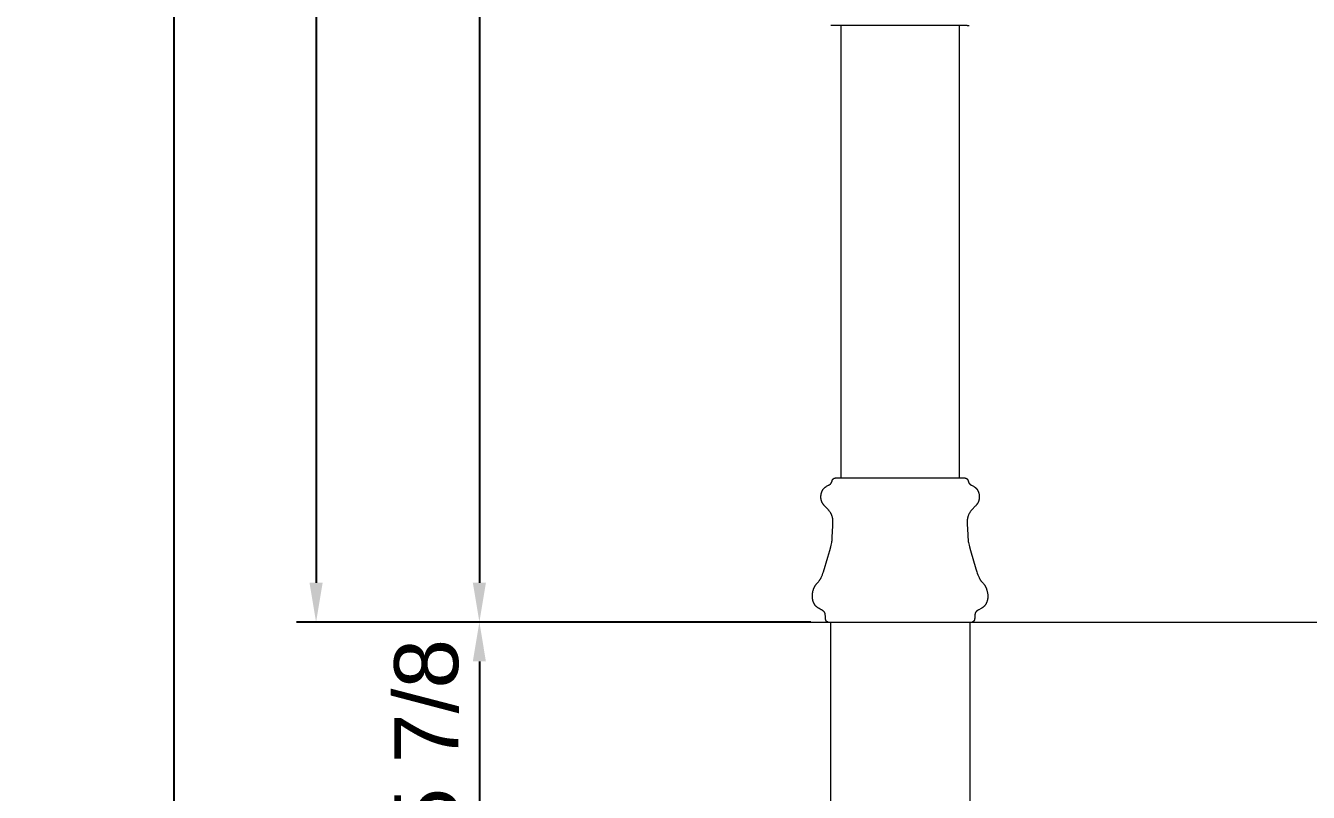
# Model space of a CAD drawing. Header units: inches. Extents: x -13 to 609, y -6 to 131.
# Drawn here: x -13.13 to 19.46, y 52.1 to 71.59 of the extents above; entities that cross this region are included whole.
import ezdxf

# ---------------------------------------------------------------- set-up
doc = ezdxf.new("R2010")
doc.units = ezdxf.units.IN
doc.header["$PDSIZE"] = -1
doc.layers.add('ZANO_O', color=10, linetype='Continuous', lineweight=0)
doc.layers.add('ZANO_R', color=7, linetype='Continuous', lineweight=0)
doc.styles.add('Arial', font='arial.ttf')
doc.styles.get("Standard").update_dxf_attribs({"font": 'ARIALUNI.TTF'})
doc.dimstyles.new('amerykanie', dxfattribs={"dimtxt": 50, "dimasz": 50, "dimexe": 0.5, "dimexo": 0.5, "dimgap": 1, "dimtad": 1, "dimdec": 0, "dimzin": 0, "dimlunit": 5, "dimtxsty": 'Standard', "dimcen": 0.09, "dimclrd": 1, "dimclre": 1, "dimclrt": 1, "dimazin": 0, "dimtfac": 1, "dimtdec": 0, "dimtmove": 0, "dimatfit": 3, "dimfxl": 1, "dimtzin": 0, "dimarcsym": 1})

# ---------------------------------------------------------------- blocks, each defined once
blk = doc.blocks.new('*D424')
at = {"layer": 'Defpoints', "color": 0}
for p in [(9.357, 130.6), (-9.363, 50.527), (4.164, 50.527)]:
    blk.add_point(p, dxfattribs=at)
at = {"layer": 'ZANO_R', "color": 1, "lineweight": -2}
for p, q in [((8.857, 130.6), (-9.863, 130.6)), ((-9.363, 129.6), (-9.363, 51.527)), ((3.664, 50.527), (-9.863, 50.527))]:
    blk.add_line(p, q, dxfattribs=at)
at = {"layer": 'ZANO_R', "color": 1}
for points in [[(-9.196, 129.6), (-9.53, 129.6), (-9.363, 130.6)], [(-9.53, 51.527), (-9.196, 51.527), (-9.363, 50.527)]]:
    blk.add_solid(points, dxfattribs=at)
at = {"layer": 'ZANO_R', "color": 1, "insert": (-10.703, 90.563), "char_height": 1.625, "attachment_point": 5, "rotation": 90, "style": 'Arial'}
blk.add_mtext('80 1/16', dxfattribs=at)
blk = doc.blocks.new('*D425')
at = {"layer": 'Defpoints', "color": 0}
for p in [(9.357, 130.6), (-5.749, 56.432), (7.314, 56.432)]:
    blk.add_point(p, dxfattribs=at)
at = {"layer": 'ZANO_R', "color": 1, "lineweight": -2}
for p, q in [((8.857, 130.6), (-6.249, 130.6)), ((-5.749, 129.6), (-5.749, 57.432)), ((6.814, 56.432), (-6.249, 56.432))]:
    blk.add_line(p, q, dxfattribs=at)
at = {"layer": 'ZANO_R', "color": 1}
for points in [[(-5.583, 129.6), (-5.916, 129.6), (-5.749, 130.6)], [(-5.916, 57.432), (-5.583, 57.432), (-5.749, 56.432)]]:
    blk.add_solid(points, dxfattribs=at)
at = {"layer": 'ZANO_R', "color": 1, "insert": (-7.09, 93.516), "char_height": 1.625, "attachment_point": 5, "rotation": 90, "style": 'Arial'}
blk.add_mtext('74 3/16', dxfattribs=at)
blk = doc.blocks.new('*D430')
at = {"layer": 'Defpoints', "color": 0}
for p in [(1.211, 103.795), (-1.601, 56.432), (7.257, 56.432)]:
    blk.add_point(p, dxfattribs=at)
at = {"layer": 'ZANO_R', "color": 1, "lineweight": -2}
for p, q in [((0.711, 103.795), (-2.101, 103.795)), ((-1.601, 102.795), (-1.601, 57.432)), ((6.757, 56.432), (-2.101, 56.432))]:
    blk.add_line(p, q, dxfattribs=at)
at = {"layer": 'ZANO_R', "color": 1}
for points in [[(-1.435, 102.795), (-1.768, 102.795), (-1.601, 103.795)], [(-1.768, 57.432), (-1.435, 57.432), (-1.601, 56.432)]]:
    blk.add_solid(points, dxfattribs=at)
at = {"layer": 'ZANO_R', "color": 1, "insert": (-2.942, 80.113), "char_height": 1.625, "attachment_point": 5, "rotation": 90, "style": 'Arial'}
blk.add_mtext('47 3/8', dxfattribs=at)
blk = doc.blocks.new('*D447')
at = {"layer": 'Defpoints', "color": 0}
for p in [(-1.601, 56.432), (-5.749, 50.527), (-1.601, 50.527)]:
    blk.add_point(p, dxfattribs=at)
at = {"layer": 'ZANO_O', "color": 1, "lineweight": -2}
for p, q in [((-2.101, 56.432), (-2.101, 56.432)), ((-1.601, 55.432), (-1.601, 51.527)), ((-5.249, 50.527), (-1.101, 50.527))]:
    blk.add_line(p, q, dxfattribs=at)
at = {"layer": 'ZANO_O', "color": 1}
for points in [[(-1.435, 55.432), (-1.768, 55.432), (-1.601, 56.432)], [(-1.768, 51.527), (-1.435, 51.527), (-1.601, 50.527)]]:
    blk.add_solid(points, dxfattribs=at)
at = {"layer": 'ZANO_O', "color": 1, "insert": (-2.941, 53.48), "char_height": 1.625, "attachment_point": 5, "rotation": 90, "style": 'Arial'}
blk.add_mtext('5 7/8', dxfattribs=at)

msp = doc.modelspace()

# ---------------------------------------------------------------- linework, layer by layer
at = {"layer": 'ZANO_R'}
for p, q in [((10.79183, 71.58978), (7.32696, 71.58978)), ((7.58736, 60.09371), (7.58736, 71.58978)), ((10.58342, 71.58978), (10.58342, 60.09371)), ((10.79183, 71.58978), (10.84383, 71.58978)), ((7.325, 59.95028), (7.32637, 59.95197)), ((7.32637, 59.95197), (7.32771, 59.95369)), ((7.32771, 59.95369), (7.32901, 59.95544)), ((7.32901, 59.95544), (7.33029, 59.95723)), ((7.33029, 59.95723), (7.33153, 59.95906)), ((7.33153, 59.95906), (7.33274, 59.96092)), ((7.33274, 59.96092), (7.33392, 59.96282)), ((7.33392, 59.96282), (7.33506, 59.96476)), ((7.33506, 59.96476), (7.33617, 59.96674)), ((7.33617, 59.96674), (7.33728, 59.96884)), ((7.33728, 59.96884), (7.33836, 59.97098)), ((7.33836, 59.97098), (7.3394, 59.97317)), ((7.3394, 59.97317), (7.34042, 59.97539)), ((7.34042, 59.97539), (7.34236, 59.97991)), ((7.34236, 59.97991), (7.34419, 59.98451)), ((7.34419, 59.98451), (7.34757, 59.99378)), ((7.34757, 59.99378), (7.35739, 60.02238)), ((7.35739, 60.02238), (7.35921, 60.02723)), ((7.35921, 60.02723), (7.36112, 60.03203)), ((7.36112, 60.03203), (7.36314, 60.03678)), ((7.36314, 60.03678), (7.36529, 60.04145)), ((7.36529, 60.04145), (7.36642, 60.04376)), ((7.36642, 60.04376), (7.36759, 60.04605)), ((7.36759, 60.04605), (7.3688, 60.04831)), ((7.3688, 60.04831), (7.37005, 60.05054)), ((7.37005, 60.05054), (7.37136, 60.05274)), ((7.37136, 60.05274), (7.3727, 60.05491)), ((7.3727, 60.05491), (7.3741, 60.05704)), ((7.3741, 60.05704), (7.37556, 60.05914)), ((7.37556, 60.05914), (7.37706, 60.06121)), ((7.37706, 60.06121), (7.37863, 60.06323)), ((7.37863, 60.06323), (7.38025, 60.06521)), ((7.38025, 60.06521), (7.38194, 60.06715)), ((7.38194, 60.06715), (7.38369, 60.06904)), ((7.38369, 60.06904), (7.38551, 60.07088)), ((7.38551, 60.07088), (7.38739, 60.07268)), ((7.38739, 60.07268), (7.38935, 60.07442)), ((7.38935, 60.07442), (7.39138, 60.07611)), ((7.39138, 60.07611), (7.39348, 60.07775)), ((7.39348, 60.07775), (7.39567, 60.07933)), ((7.39567, 60.07933), (7.39679, 60.08009)), ((7.39679, 60.08009), (7.39793, 60.08084)), ((7.39793, 60.08084), (7.39909, 60.08158)), ((7.39909, 60.08158), (7.40028, 60.0823)), ((7.40028, 60.0823), (7.40148, 60.083)), ((7.40148, 60.083), (7.40271, 60.08369)), ((7.40271, 60.08369), (7.40396, 60.08437)), ((7.40396, 60.08437), (7.40523, 60.08502)), ((7.40523, 60.08502), (7.40783, 60.08628)), ((7.40783, 60.08628), (7.41053, 60.08747)), ((7.41053, 60.08747), (7.41333, 60.08859)), ((7.41333, 60.08859), (7.41621, 60.08964)), ((7.41621, 60.08964), (7.4192, 60.09061)), ((7.4192, 60.09061), (7.42229, 60.09151)), ((7.42229, 60.09151), (7.42548, 60.09233)), ((7.42548, 60.09233), (7.42877, 60.09306)), ((7.42877, 60.09306), (7.43218, 60.09371)), ((7.4322, 60.09371), (7.43218, 60.09371)), ((7.43232, 60.09371), (7.4322, 60.09371)), ((7.43288, 60.09371), (7.43232, 60.09371)), ((7.43526, 60.09371), (7.43288, 60.09371)), ((7.44507, 60.09371), (7.43526, 60.09371)), ((7.48448, 60.09371), (7.44507, 60.09371)), ((7.63512, 60.09371), (7.48448, 60.09371)), ((8.12702, 60.09371), (7.63512, 60.09371)), ((9.15807, 60.09371), (8.12702, 60.09371)), ((10.73859, 60.09371), (9.15807, 60.09371)), ((10.7386, 60.09371), (10.742, 60.09306)), ((10.742, 60.09306), (10.7453, 60.09233)), ((10.7453, 60.09233), (10.74849, 60.09151)), ((10.74849, 60.09151), (10.75158, 60.09061)), ((10.75158, 60.09061), (10.75456, 60.08964)), ((10.75456, 60.08964), (10.75745, 60.08859)), ((10.75745, 60.08859), (10.76024, 60.08747)), ((10.76024, 60.08747), (10.76294, 60.08628)), ((10.76294, 60.08628), (10.76555, 60.08502)), ((10.76555, 60.08502), (10.76682, 60.08437)), ((10.76682, 60.08437), (10.76807, 60.08369)), ((10.76807, 60.08369), (10.76929, 60.083)), ((10.76929, 60.083), (10.7705, 60.0823)), ((10.7705, 60.0823), (10.77168, 60.08158)), ((10.77168, 60.08158), (10.77284, 60.08084)), ((10.77284, 60.08084), (10.77399, 60.08009)), ((10.77399, 60.08009), (10.77511, 60.07933)), ((10.77511, 60.07933), (10.77729, 60.07775)), ((10.77729, 60.07775), (10.7794, 60.07611)), ((10.7794, 60.07611), (10.78143, 60.07442)), ((10.78143, 60.07442), (10.78338, 60.07268)), ((10.78338, 60.07268), (10.78527, 60.07088)), ((10.78527, 60.07088), (10.78709, 60.06904)), ((10.78709, 60.06904), (10.78884, 60.06715)), ((10.78884, 60.06715), (10.79052, 60.06521)), ((10.79052, 60.06521), (10.79215, 60.06323)), ((10.79215, 60.06323), (10.79371, 60.06121)), ((10.79371, 60.06121), (10.79522, 60.05914)), ((10.79522, 60.05914), (10.79667, 60.05704)), ((10.79667, 60.05704), (10.79807, 60.05491)), ((10.79807, 60.05491), (10.79942, 60.05274)), ((10.79942, 60.05274), (10.80072, 60.05054)), ((10.80072, 60.05054), (10.80198, 60.04831)), ((10.80198, 60.04831), (10.80319, 60.04605)), ((10.80319, 60.04605), (10.80436, 60.04376)), ((10.80436, 60.04376), (10.80549, 60.04145)), ((10.80549, 60.04145), (10.80764, 60.03678)), ((10.80764, 60.03678), (10.80966, 60.03203)), ((10.80966, 60.03203), (10.81157, 60.02723)), ((10.81157, 60.02723), (10.81338, 60.02238)), ((10.81338, 60.02238), (10.8232, 59.99378)), ((10.8232, 59.99378), (10.82659, 59.98451)), ((10.82659, 59.98451), (10.82842, 59.97991)), ((10.82842, 59.97991), (10.83036, 59.97539)), ((10.83036, 59.97539), (10.83137, 59.97317)), ((10.83137, 59.97317), (10.83242, 59.97098)), ((10.83242, 59.97098), (10.83349, 59.96884)), ((10.83349, 59.96884), (10.83461, 59.96674)), ((10.83461, 59.96674), (10.83571, 59.96476)), ((10.83571, 59.96476), (10.83686, 59.96282)), ((10.83686, 59.96282), (10.83803, 59.96092)), ((10.83803, 59.96092), (10.83924, 59.95906)), ((10.83924, 59.95906), (10.84049, 59.95723)), ((10.84049, 59.95723), (10.84176, 59.95544)), ((10.84176, 59.95544), (10.84307, 59.95369)), ((10.84307, 59.95369), (10.84441, 59.95197)), ((10.84441, 59.95197), (10.84578, 59.95028)), ((7.07423, 59.62451), (7.07477, 59.63671)), ((7.07477, 59.63671), (7.0757, 59.64892)), ((7.0757, 59.64892), (7.07703, 59.66113)), ((7.07703, 59.66113), (7.07876, 59.67329)), ((7.07876, 59.67329), (7.08089, 59.68539)), ((7.08089, 59.68539), (7.08342, 59.69741)), ((7.08342, 59.69741), (7.08635, 59.70932)), ((7.08635, 59.70932), (7.08797, 59.71523)), ((7.08797, 59.71523), (7.08969, 59.7211)), ((7.08969, 59.7211), (7.09152, 59.72693)), ((7.09152, 59.72693), (7.09344, 59.73272)), ((7.09344, 59.73272), (7.09547, 59.73847)), ((7.09547, 59.73847), (7.0976, 59.74416)), ((7.0976, 59.74416), (7.09983, 59.74981)), ((7.09983, 59.74981), (7.10217, 59.7554)), ((7.10217, 59.7554), (7.10461, 59.76093)), ((7.10461, 59.76093), (7.10715, 59.7664)), ((7.10715, 59.7664), (7.1098, 59.77181)), ((7.1098, 59.77181), (7.11255, 59.77716)), ((7.11255, 59.77716), (7.1154, 59.78243)), ((7.1154, 59.78243), (7.11836, 59.78763)), ((7.11836, 59.78763), (7.12142, 59.79276)), ((7.12142, 59.79276), (7.12459, 59.79781)), ((7.12459, 59.79781), (7.12786, 59.80277)), ((7.12786, 59.80277), (7.13124, 59.80765)), ((7.13124, 59.80765), (7.13472, 59.81245)), ((7.13472, 59.81245), (7.13831, 59.81715)), ((7.13831, 59.81715), (7.142, 59.82176)), ((7.142, 59.82176), (7.1458, 59.82628)), ((7.1458, 59.82628), (7.1497, 59.83069)), ((7.1497, 59.83069), (7.15372, 59.83501)), ((7.15372, 59.83501), (7.15783, 59.83921)), ((7.15783, 59.83921), (7.16206, 59.84331)), ((7.16206, 59.84331), (7.16639, 59.8473)), ((7.16639, 59.8473), (7.17083, 59.85117)), ((7.17083, 59.85117), (7.17657, 59.85589)), ((7.17657, 59.85589), (7.18246, 59.86042)), ((7.18246, 59.86042), (7.18849, 59.86478)), ((7.18849, 59.86478), (7.19464, 59.86897)), ((7.19464, 59.86897), (7.20088, 59.873)), ((7.20088, 59.873), (7.2072, 59.87689)), ((7.2072, 59.87689), (7.21358, 59.88062)), ((7.21358, 59.88062), (7.22001, 59.88422)), ((7.22001, 59.88422), (7.23569, 59.8924)), ((7.23569, 59.8924), (7.27089, 59.91022)), ((7.27089, 59.91022), (7.27904, 59.9146)), ((7.27904, 59.9146), (7.28644, 59.91883)), ((7.28644, 59.91883), (7.29024, 59.92114)), ((7.29024, 59.92114), (7.29396, 59.92351)), ((7.29396, 59.92351), (7.29762, 59.92595)), ((7.29762, 59.92595), (7.30119, 59.92846)), ((7.30119, 59.92846), (7.30469, 59.93105)), ((7.30469, 59.93105), (7.30809, 59.93372)), ((7.30809, 59.93372), (7.3114, 59.93649)), ((7.3114, 59.93649), (7.31461, 59.93936)), ((7.31461, 59.93936), (7.31617, 59.94083)), ((7.31617, 59.94083), (7.31771, 59.94233)), ((7.31771, 59.94233), (7.31923, 59.94386)), ((7.31923, 59.94386), (7.32071, 59.94542)), ((7.32071, 59.94542), (7.32217, 59.94701)), ((7.32217, 59.94701), (7.3236, 59.94863)), ((7.3236, 59.94863), (7.325, 59.95028)), ((10.84578, 59.95028), (10.84718, 59.94863)), ((10.84718, 59.94863), (10.8486, 59.94701)), ((10.8486, 59.94701), (10.85006, 59.94542)), ((10.85006, 59.94542), (10.85155, 59.94386)), ((10.85155, 59.94386), (10.85306, 59.94233)), ((10.85306, 59.94233), (10.8546, 59.94083)), ((10.8546, 59.94083), (10.85617, 59.93936)), ((10.85617, 59.93936), (10.85938, 59.93649)), ((10.85938, 59.93649), (10.86269, 59.93372)), ((10.86269, 59.93372), (10.86609, 59.93105)), ((10.86609, 59.93105), (10.86958, 59.92846)), ((10.86958, 59.92846), (10.87316, 59.92595)), ((10.87316, 59.92595), (10.87681, 59.92351)), ((10.87681, 59.92351), (10.88054, 59.92114)), ((10.88054, 59.92114), (10.88434, 59.91883)), ((10.88434, 59.91883), (10.89173, 59.9146)), ((10.89173, 59.9146), (10.89989, 59.91022)), ((10.89989, 59.91022), (10.93509, 59.8924)), ((10.93509, 59.8924), (10.95077, 59.88422)), ((10.95077, 59.88422), (10.95719, 59.88062)), ((10.95719, 59.88062), (10.96358, 59.87689)), ((10.96358, 59.87689), (10.9699, 59.873)), ((10.9699, 59.873), (10.97614, 59.86897)), ((10.97614, 59.86897), (10.98228, 59.86478)), ((10.98228, 59.86478), (10.98831, 59.86042)), ((10.98831, 59.86042), (10.9942, 59.85589)), ((10.9942, 59.85589), (10.99994, 59.85117)), ((10.99994, 59.85117), (11.00438, 59.8473)), ((11.00438, 59.8473), (11.00872, 59.84331)), ((11.00872, 59.84331), (11.01294, 59.83921)), ((11.01294, 59.83921), (11.01706, 59.83501)), ((11.01706, 59.83501), (11.02107, 59.83069)), ((11.02107, 59.83069), (11.02498, 59.82628)), ((11.02498, 59.82628), (11.02878, 59.82176)), ((11.02878, 59.82176), (11.03247, 59.81715)), ((11.03247, 59.81715), (11.03606, 59.81245)), ((11.03606, 59.81245), (11.03954, 59.80765)), ((11.03954, 59.80765), (11.04292, 59.80277)), ((11.04292, 59.80277), (11.04619, 59.79781)), ((11.04619, 59.79781), (11.04936, 59.79276)), ((11.04936, 59.79276), (11.05242, 59.78763)), ((11.05242, 59.78763), (11.05538, 59.78243)), ((11.05538, 59.78243), (11.05823, 59.77716)), ((11.05823, 59.77716), (11.06098, 59.77181)), ((11.06098, 59.77181), (11.06363, 59.7664)), ((11.06363, 59.7664), (11.06617, 59.76093)), ((11.06617, 59.76093), (11.06861, 59.7554)), ((11.06861, 59.7554), (11.07094, 59.74981)), ((11.07094, 59.74981), (11.07318, 59.74416)), ((11.07318, 59.74416), (11.07531, 59.73847)), ((11.07531, 59.73847), (11.07733, 59.73272)), ((11.07733, 59.73272), (11.07926, 59.72693)), ((11.07926, 59.72693), (11.08108, 59.7211)), ((11.08108, 59.7211), (11.0828, 59.71523)), ((11.0828, 59.71523), (11.08442, 59.70932)), ((11.08442, 59.70932), (11.08736, 59.69741)), ((11.08736, 59.69741), (11.08989, 59.68539)), ((11.08989, 59.68539), (11.09202, 59.67329)), ((11.09202, 59.67329), (11.09375, 59.66113)), ((11.09375, 59.66113), (11.09508, 59.64892)), ((11.09508, 59.64892), (11.09601, 59.63671)), ((11.09601, 59.63671), (11.09654, 59.62451)), ((7.07409, 59.61234), (7.07423, 59.62451)), ((7.07434, 59.60023), (7.07409, 59.61234)), ((7.07498, 59.58821), (7.07434, 59.60023)), ((7.07601, 59.5763), (7.07498, 59.58821)), ((7.07742, 59.56451), (7.07601, 59.5763)), ((7.07923, 59.55289), (7.07742, 59.56451)), ((7.08027, 59.54714), (7.07923, 59.55289)), ((7.08141, 59.54144), (7.08027, 59.54714)), ((7.08265, 59.53579), (7.08141, 59.54144)), ((7.08398, 59.5302), (7.08265, 59.53579)), ((7.0854, 59.52466), (7.08398, 59.5302)), ((7.08692, 59.51918), (7.0854, 59.52466)), ((7.08854, 59.51377), (7.08692, 59.51918)), ((7.09025, 59.50842), (7.08854, 59.51377)), ((7.09205, 59.50314), (7.09025, 59.50842)), ((7.09395, 59.49793), (7.09205, 59.50314)), ((7.0957, 59.49341), (7.09395, 59.49793)), ((7.09752, 59.48894), (7.0957, 59.49341)), ((7.09941, 59.48453), (7.09752, 59.48894)), ((7.10137, 59.48017), (7.09941, 59.48453)), ((7.10548, 59.47161), (7.10137, 59.48017)), ((7.10984, 59.46325), (7.10548, 59.47161)), ((7.11444, 59.45508), (7.10984, 59.46325)), ((7.11927, 59.44709), (7.11444, 59.45508)), ((7.1243, 59.43926), (7.11927, 59.44709)), ((7.12954, 59.43159), (7.1243, 59.43926)), ((7.13496, 59.42406), (7.12954, 59.43159)), ((7.14055, 59.41667), (7.13496, 59.42406)), ((7.1463, 59.4094), (7.14055, 59.41667)), ((7.15219, 59.40224), (7.1463, 59.4094)), ((7.16436, 59.38821), (7.15219, 59.40224)), ((7.17695, 59.37449), (7.16436, 59.38821)), ((7.25536, 59.29376), (7.17695, 59.37449)), ((10.99383, 59.37449), (10.91542, 59.29376)), ((11.00642, 59.38821), (10.99383, 59.37449)), ((11.01859, 59.40224), (11.00642, 59.38821)), ((11.02448, 59.4094), (11.01859, 59.40224)), ((11.03023, 59.41667), (11.02448, 59.4094)), ((11.03582, 59.42406), (11.03023, 59.41667)), ((11.04124, 59.43159), (11.03582, 59.42406)), ((11.04647, 59.43926), (11.04124, 59.43159)), ((11.05151, 59.44709), (11.04647, 59.43926)), ((11.05633, 59.45508), (11.05151, 59.44709)), ((11.06093, 59.46325), (11.05633, 59.45508)), ((11.0653, 59.47161), (11.06093, 59.46325)), ((11.06941, 59.48017), (11.0653, 59.47161)), ((11.07137, 59.48453), (11.06941, 59.48017)), ((11.07325, 59.48894), (11.07137, 59.48453)), ((11.07507, 59.49341), (11.07325, 59.48894)), ((11.07682, 59.49793), (11.07507, 59.49341)), ((11.07872, 59.50314), (11.07682, 59.49793)), ((11.08053, 59.50842), (11.07872, 59.50314)), ((11.08224, 59.51377), (11.08053, 59.50842)), ((11.08385, 59.51918), (11.08224, 59.51377)), ((11.08537, 59.52466), (11.08385, 59.51918)), ((11.0868, 59.5302), (11.08537, 59.52466)), ((11.08813, 59.53579), (11.0868, 59.5302)), ((11.08937, 59.54144), (11.08813, 59.53579)), ((11.09051, 59.54714), (11.08937, 59.54144)), ((11.09155, 59.55289), (11.09051, 59.54714)), ((11.09335, 59.56451), (11.09155, 59.55289)), ((11.09477, 59.5763), (11.09335, 59.56451)), ((11.0958, 59.58821), (11.09477, 59.5763)), ((11.09644, 59.60023), (11.0958, 59.58821)), ((11.09669, 59.61234), (11.09644, 59.60023)), ((11.09654, 59.62451), (11.09669, 59.61234)), ((7.26791, 59.27974), (7.25536, 59.29376)), ((7.28004, 59.26532), (7.26791, 59.27974)), ((7.28776, 59.25555), (7.28004, 59.26532)), ((7.29524, 59.24557), (7.28776, 59.25555)), ((7.30247, 59.2354), (7.29524, 59.24557)), ((7.30943, 59.22504), (7.30247, 59.2354)), ((7.31611, 59.2145), (7.30943, 59.22504)), ((7.32252, 59.20379), (7.31611, 59.2145)), ((7.32862, 59.19292), (7.32252, 59.20379)), ((7.33443, 59.18189), (7.32862, 59.19292)), ((7.33992, 59.17072), (7.33443, 59.18189)), ((7.34508, 59.1594), (7.33992, 59.17072)), ((7.34991, 59.14796), (7.34508, 59.1594)), ((7.3544, 59.1364), (7.34991, 59.14796)), ((7.35853, 59.12472), (7.3544, 59.1364)), ((7.3623, 59.11293), (7.35853, 59.12472)), ((7.36569, 59.10105), (7.3623, 59.11293)), ((7.36869, 59.08908), (7.36569, 59.10105)), ((7.37019, 59.0824), (7.36869, 59.08908)), ((7.37157, 59.07571), (7.37019, 59.0824)), ((7.37399, 59.06226), (7.37157, 59.07571)), ((7.37599, 59.04876), (7.37399, 59.06226)), ((7.3776, 59.03522), (7.37599, 59.04876)), ((7.37885, 59.02167), (7.3776, 59.03522)), ((7.37978, 59.00813), (7.37885, 59.02167)), ((7.3804, 58.99462), (7.37978, 59.00813)), ((7.38077, 58.98116), (7.3804, 58.99462)), ((7.38083, 58.95449), (7.38077, 58.98116)), ((10.79001, 58.98116), (10.78995, 58.95449)), ((10.79037, 58.99462), (10.79001, 58.98116)), ((10.791, 59.00813), (10.79037, 58.99462)), ((10.79192, 59.02167), (10.791, 59.00813)), ((10.79317, 59.03522), (10.79192, 59.02167)), ((10.79478, 59.04876), (10.79317, 59.03522)), ((10.79678, 59.06226), (10.79478, 59.04876)), ((10.79921, 59.07571), (10.79678, 59.06226)), ((10.80059, 59.0824), (10.79921, 59.07571)), ((10.80208, 59.08908), (10.80059, 59.0824)), ((10.80509, 59.10105), (10.80208, 59.08908)), ((10.80848, 59.11293), (10.80509, 59.10105)), ((10.81225, 59.12472), (10.80848, 59.11293)), ((10.81638, 59.1364), (10.81225, 59.12472)), ((10.82086, 59.14796), (10.81638, 59.1364)), ((10.82569, 59.1594), (10.82086, 59.14796)), ((10.83086, 59.17072), (10.82569, 59.1594)), ((10.83635, 59.18189), (10.83086, 59.17072)), ((10.84215, 59.19292), (10.83635, 59.18189)), ((10.84826, 59.20379), (10.84215, 59.19292)), ((10.85466, 59.2145), (10.84826, 59.20379)), ((10.86135, 59.22504), (10.85466, 59.2145)), ((10.86831, 59.2354), (10.86135, 59.22504)), ((10.87554, 59.24557), (10.86831, 59.2354)), ((10.88301, 59.25555), (10.87554, 59.24557)), ((10.89074, 59.26532), (10.88301, 59.25555)), ((10.90286, 59.27974), (10.89074, 59.26532)), ((10.91542, 59.29376), (10.90286, 59.27974)), ((7.36371, 58.58949), (7.37798, 58.878)), ((7.37798, 58.878), (7.38022, 58.92829)), ((7.38022, 58.92829), (7.38083, 58.95449)), ((10.78995, 58.95449), (10.79056, 58.92829)), ((10.79056, 58.92829), (10.80359, 58.64637)), ((7.30116, 58.25133), (7.32451, 58.34055)), ((7.32451, 58.34055), (7.33449, 58.38323)), ((7.33449, 58.38323), (7.34285, 58.42357)), ((7.34285, 58.42357), (7.34799, 58.45231)), ((7.34799, 58.45231), (7.35234, 58.48026)), ((7.35234, 58.48026), (7.35598, 58.50768)), ((7.35598, 58.50768), (7.35903, 58.53484)), ((7.35903, 58.53484), (7.36371, 58.58949)), ((10.80359, 58.64637), (10.80706, 58.58949)), ((10.80706, 58.58949), (10.81175, 58.53484)), ((10.81175, 58.53484), (10.81479, 58.50768)), ((10.81479, 58.50768), (10.81844, 58.48026)), ((10.81844, 58.48026), (10.82279, 58.45231)), ((10.82279, 58.45231), (10.82793, 58.42357)), ((10.82793, 58.42357), (10.83629, 58.38323)), ((10.83629, 58.38323), (10.84626, 58.34055)), ((10.84626, 58.34055), (10.86962, 58.25133)), ((7.13728, 57.7102), (7.2511, 58.07988)), ((7.2511, 58.07988), (7.30116, 58.25133)), ((10.86962, 58.25133), (11.01041, 57.78347)), ((7.11041, 57.6351), (7.12446, 57.67267)), ((7.12446, 57.67267), (7.13728, 57.7102)), ((11.01041, 57.78347), (11.03349, 57.7102)), ((11.03349, 57.7102), (11.04632, 57.67267)), ((11.04632, 57.67267), (11.06036, 57.6351)), ((6.92135, 57.34187), (6.92614, 57.34996)), ((6.92614, 57.34996), (6.93112, 57.35792)), ((6.93112, 57.35792), (6.93702, 57.3668)), ((6.93702, 57.3668), (6.94313, 57.37552)), ((6.94313, 57.37552), (6.94944, 57.38411)), ((6.94944, 57.38411), (6.95591, 57.39259)), ((6.95591, 57.39259), (6.96926, 57.40929)), ((6.96926, 57.40929), (7.01044, 57.45888)), ((7.01044, 57.45888), (7.02381, 57.47579)), ((7.02381, 57.47579), (7.0303, 57.48441)), ((7.0303, 57.48441), (7.03663, 57.49317)), ((7.03663, 57.49317), (7.04227, 57.50133)), ((7.04227, 57.50133), (7.04775, 57.50961)), ((7.04775, 57.50961), (7.05308, 57.51802)), ((7.05308, 57.51802), (7.05826, 57.52654)), ((7.05826, 57.52654), (7.0682, 57.54388)), ((7.0682, 57.54388), (7.07759, 57.5616)), ((7.07759, 57.5616), (7.08647, 57.57964)), ((7.08647, 57.57964), (7.09488, 57.59793)), ((7.09488, 57.59793), (7.10285, 57.61644)), ((7.10285, 57.61644), (7.11041, 57.6351)), ((11.06036, 57.6351), (11.06793, 57.61644)), ((11.06793, 57.61644), (11.0759, 57.59793)), ((11.0759, 57.59793), (11.08431, 57.57964)), ((11.08431, 57.57964), (11.09319, 57.5616)), ((11.09319, 57.5616), (11.10258, 57.54388)), ((11.10258, 57.54388), (11.11251, 57.52654)), ((11.11251, 57.52654), (11.11769, 57.51802)), ((11.11769, 57.51802), (11.12302, 57.50961)), ((11.12302, 57.50961), (11.1285, 57.50133)), ((11.1285, 57.50133), (11.13414, 57.49317)), ((11.13414, 57.49317), (11.14047, 57.48441)), ((11.14047, 57.48441), (11.14697, 57.47579)), ((11.14697, 57.47579), (11.16034, 57.45888)), ((11.16034, 57.45888), (11.20152, 57.40929)), ((11.20152, 57.40929), (11.21486, 57.39259)), ((11.21486, 57.39259), (11.22134, 57.38411)), ((11.22134, 57.38411), (11.22765, 57.37552)), ((11.22765, 57.37552), (11.23376, 57.3668)), ((11.23376, 57.3668), (11.23965, 57.35792)), ((11.23965, 57.35792), (11.24464, 57.34996)), ((11.24464, 57.34996), (11.24943, 57.34187)), ((6.85717, 57.09593), (6.85754, 57.11135)), ((6.8573, 57.08051), (6.85717, 57.09593)), ((6.85793, 57.06512), (6.8573, 57.08051)), ((6.85754, 57.11135), (6.85839, 57.12677)), ((6.85908, 57.04977), (6.85793, 57.06512)), ((6.85839, 57.12677), (6.85971, 57.14217)), ((6.86076, 57.03448), (6.85908, 57.04977)), ((6.85971, 57.14217), (6.86149, 57.15753)), ((6.8618, 57.02685), (6.86076, 57.03448)), ((6.86149, 57.15753), (6.86372, 57.17285)), ((6.86297, 57.01925), (6.8618, 57.02685)), ((6.86429, 57.01166), (6.86297, 57.01925)), ((6.86372, 57.17285), (6.86638, 57.1881)), ((6.86638, 57.1881), (6.86947, 57.20327)), ((6.86947, 57.20327), (6.87297, 57.21835)), ((6.87297, 57.21835), (6.87787, 57.23687)), ((6.87787, 57.23687), (6.88056, 57.24605)), ((6.88056, 57.24605), (6.88341, 57.25517)), ((6.88341, 57.25517), (6.88642, 57.26423)), ((6.88642, 57.26423), (6.8896, 57.27322)), ((6.8896, 57.27322), (6.89295, 57.28213)), ((6.89295, 57.28213), (6.89647, 57.29096)), ((6.89647, 57.29096), (6.90017, 57.2997)), ((6.90017, 57.2997), (6.90404, 57.30835)), ((6.90404, 57.30835), (6.90809, 57.31689)), ((6.90809, 57.31689), (6.91233, 57.32533)), ((6.91233, 57.32533), (6.91674, 57.33366)), ((6.91674, 57.33366), (6.92135, 57.34187)), ((11.24943, 57.34187), (11.25403, 57.33366)), ((11.25403, 57.33366), (11.25845, 57.32533)), ((11.25845, 57.32533), (11.26268, 57.31689)), ((11.26268, 57.31689), (11.26673, 57.30835)), ((11.26673, 57.30835), (11.27061, 57.2997)), ((11.27061, 57.2997), (11.2743, 57.29096)), ((11.2743, 57.29096), (11.27782, 57.28213)), ((11.27782, 57.28213), (11.28117, 57.27322)), ((11.28117, 57.27322), (11.28435, 57.26423)), ((11.28435, 57.26423), (11.28737, 57.25517)), ((11.28737, 57.25517), (11.29022, 57.24605)), ((11.29022, 57.24605), (11.2929, 57.23687)), ((11.2929, 57.23687), (11.2978, 57.21835)), ((11.2978, 57.21835), (11.30131, 57.20327)), ((11.30131, 57.20327), (11.3044, 57.1881)), ((11.3044, 57.1881), (11.30706, 57.17285)), ((11.3078, 57.01925), (11.30649, 57.01166)), ((11.30706, 57.17285), (11.30929, 57.15753)), ((11.30898, 57.02685), (11.3078, 57.01925)), ((11.31002, 57.03448), (11.30898, 57.02685)), ((11.30929, 57.15753), (11.31107, 57.14217)), ((11.3117, 57.04977), (11.31002, 57.03448)), ((11.31107, 57.14217), (11.31239, 57.12677)), ((11.31284, 57.06512), (11.3117, 57.04977)), ((11.31239, 57.12677), (11.31324, 57.11135)), ((11.31348, 57.08051), (11.31284, 57.06512)), ((11.31324, 57.11135), (11.3136, 57.09593)), ((11.3136, 57.09593), (11.31348, 57.08051)), ((6.86574, 57.0041), (6.86429, 57.01166)), ((6.86733, 56.99656), (6.86574, 57.0041)), ((6.86907, 56.98905), (6.86733, 56.99656)), ((6.87095, 56.98157), (6.86907, 56.98905)), ((6.87297, 56.97411), (6.87095, 56.98157)), ((6.87679, 56.96139), (6.87297, 56.97411)), ((6.88104, 56.94879), (6.87679, 56.96139)), ((6.88333, 56.94255), (6.88104, 56.94879)), ((6.88574, 56.93634), (6.88333, 56.94255)), ((6.88825, 56.93017), (6.88574, 56.93634)), ((6.89088, 56.92406), (6.88825, 56.93017)), ((6.89362, 56.91799), (6.89088, 56.92406)), ((6.89647, 56.91197), (6.89362, 56.91799)), ((6.89944, 56.90601), (6.89647, 56.91197)), ((6.90252, 56.90011), (6.89944, 56.90601)), ((6.90572, 56.89428), (6.90252, 56.90011)), ((6.90903, 56.8885), (6.90572, 56.89428)), ((6.91246, 56.8828), (6.90903, 56.8885)), ((6.91601, 56.87717), (6.91246, 56.8828)), ((6.91968, 56.87162), (6.91601, 56.87717)), ((6.92346, 56.86615), (6.91968, 56.87162)), ((6.92736, 56.86075), (6.92346, 56.86615)), ((6.93139, 56.85545), (6.92736, 56.86075)), ((6.93553, 56.85023), (6.93139, 56.85545)), ((6.9398, 56.84511), (6.93553, 56.85023)), ((6.94419, 56.84008), (6.9398, 56.84511)), ((6.9487, 56.83515), (6.94419, 56.84008)), ((6.95333, 56.83032), (6.9487, 56.83515)), ((6.95809, 56.8256), (6.95333, 56.83032)), ((6.96297, 56.82098), (6.95809, 56.8256)), ((6.96798, 56.81648), (6.96297, 56.82098)), ((6.97312, 56.81209), (6.96798, 56.81648)), ((6.97838, 56.80782), (6.97312, 56.81209)), ((6.98376, 56.80368), (6.97838, 56.80782)), ((6.98928, 56.79966), (6.98376, 56.80368)), ((6.99555, 56.79534), (6.98928, 56.79966)), ((7.00195, 56.79117), (6.99555, 56.79534)), ((7.00848, 56.78713), (7.00195, 56.79117)), ((7.01512, 56.7832), (7.00848, 56.78713)), ((7.02863, 56.77563), (7.01512, 56.7832)), ((7.08361, 56.74698), (7.02863, 56.77563)), ((7.09692, 56.73963), (7.08361, 56.74698)), ((7.10309, 56.73605), (7.09692, 56.73963)), ((7.10919, 56.73234), (7.10309, 56.73605)), ((7.11521, 56.72851), (7.10919, 56.73234)), ((7.12113, 56.72453), (7.11521, 56.72851)), ((7.12692, 56.72039), (7.12113, 56.72453)), ((7.13256, 56.71607), (7.12692, 56.72039)), ((7.13531, 56.71385), (7.13256, 56.71607)), ((7.13802, 56.71157), (7.13531, 56.71385)), ((7.14068, 56.70924), (7.13802, 56.71157)), ((7.14328, 56.70686), (7.14068, 56.70924)), ((7.14583, 56.70443), (7.14328, 56.70686)), ((7.14832, 56.70194), (7.14583, 56.70443)), ((7.15075, 56.69938), (7.14832, 56.70194)), ((7.15311, 56.69677), (7.15075, 56.69938)), ((7.15541, 56.6941), (7.15311, 56.69677)), ((7.15764, 56.69137), (7.15541, 56.6941)), ((11.01537, 56.6941), (11.01314, 56.69137)), ((11.01766, 56.69677), (11.01537, 56.6941)), ((11.02003, 56.69938), (11.01766, 56.69677)), ((11.02245, 56.70194), (11.02003, 56.69938)), ((11.02494, 56.70443), (11.02245, 56.70194)), ((11.02749, 56.70686), (11.02494, 56.70443)), ((11.0301, 56.70924), (11.02749, 56.70686)), ((11.03276, 56.71157), (11.0301, 56.70924)), ((11.03546, 56.71385), (11.03276, 56.71157)), ((11.03822, 56.71607), (11.03546, 56.71385)), ((11.04385, 56.72039), (11.03822, 56.71607)), ((11.04964, 56.72453), (11.04385, 56.72039)), ((11.05556, 56.72851), (11.04964, 56.72453)), ((11.06159, 56.73234), (11.05556, 56.72851)), ((11.06769, 56.73605), (11.06159, 56.73234)), ((11.07385, 56.73963), (11.06769, 56.73605)), ((11.08716, 56.74698), (11.07385, 56.73963)), ((11.14214, 56.77563), (11.08716, 56.74698)), ((11.15566, 56.7832), (11.14214, 56.77563)), ((11.1623, 56.78713), (11.15566, 56.7832)), ((11.16882, 56.79117), (11.1623, 56.78713)), ((11.17523, 56.79534), (11.16882, 56.79117)), ((11.1815, 56.79966), (11.17523, 56.79534)), ((11.18701, 56.80368), (11.1815, 56.79966)), ((11.1924, 56.80782), (11.18701, 56.80368)), ((11.19766, 56.81209), (11.1924, 56.80782)), ((11.20279, 56.81648), (11.19766, 56.81209)), ((11.2078, 56.82098), (11.20279, 56.81648)), ((11.21268, 56.8256), (11.2078, 56.82098)), ((11.21744, 56.83032), (11.21268, 56.8256)), ((11.22208, 56.83515), (11.21744, 56.83032)), ((11.22659, 56.84008), (11.22208, 56.83515)), ((11.23098, 56.84511), (11.22659, 56.84008)), ((11.23524, 56.85023), (11.23098, 56.84511)), ((11.23939, 56.85545), (11.23524, 56.85023)), ((11.24341, 56.86075), (11.23939, 56.85545)), ((11.24732, 56.86615), (11.24341, 56.86075)), ((11.2511, 56.87162), (11.24732, 56.86615)), ((11.25477, 56.87717), (11.2511, 56.87162)), ((11.25832, 56.8828), (11.25477, 56.87717)), ((11.26175, 56.8885), (11.25832, 56.8828)), ((11.26506, 56.89428), (11.26175, 56.8885)), ((11.26826, 56.90011), (11.26506, 56.89428)), ((11.27134, 56.90601), (11.26826, 56.90011)), ((11.27431, 56.91197), (11.27134, 56.90601)), ((11.27716, 56.91799), (11.27431, 56.91197)), ((11.2799, 56.92406), (11.27716, 56.91799)), ((11.28253, 56.93017), (11.2799, 56.92406)), ((11.28504, 56.93634), (11.28253, 56.93017)), ((11.28744, 56.94255), (11.28504, 56.93634)), ((11.28973, 56.94879), (11.28744, 56.94255)), ((11.29399, 56.96139), (11.28973, 56.94879)), ((11.2978, 56.97411), (11.29399, 56.96139)), ((11.29983, 56.98157), (11.2978, 56.97411)), ((11.30171, 56.98905), (11.29983, 56.98157)), ((11.30344, 56.99656), (11.30171, 56.98905)), ((11.30504, 57.0041), (11.30344, 56.99656)), ((11.30649, 57.01166), (11.30504, 57.0041)), ((-3.34085, 56.4323), (88.76984, 56.4323)), ((-0.75713, 56.4323), (18.92791, 56.4323)), ((7.15979, 56.68856), (7.15764, 56.69137)), ((7.16186, 56.68569), (7.15979, 56.68856)), ((7.16386, 56.68276), (7.16186, 56.68569)), ((7.16577, 56.67975), (7.16386, 56.68276)), ((7.1676, 56.67666), (7.16577, 56.67975)), ((7.16934, 56.6735), (7.1676, 56.67666)), ((7.17099, 56.67027), (7.16934, 56.6735)), ((7.17255, 56.66696), (7.17099, 56.67027)), ((7.17401, 56.66356), (7.17255, 56.66696)), ((7.17537, 56.66009), (7.17401, 56.66356)), ((7.1767, 56.6563), (7.17537, 56.66009)), ((7.17792, 56.65242), (7.1767, 56.6563)), ((7.17904, 56.64847), (7.17792, 56.65242)), ((7.18005, 56.64447), (7.17904, 56.64847)), ((7.18096, 56.6404), (7.18005, 56.64447)), ((7.18179, 56.6363), (7.18096, 56.6404)), ((7.18253, 56.63217), (7.18179, 56.6363)), ((7.1832, 56.62801), (7.18253, 56.63217)), ((7.18432, 56.61967), (7.1832, 56.62801)), ((7.1852, 56.61137), (7.18432, 56.61967)), ((7.18642, 56.59519), (7.1852, 56.61137)), ((7.18905, 56.54213), (7.18642, 56.59519)), ((7.1897, 56.53338), (7.18905, 56.54213)), ((7.1905, 56.52488), (7.1897, 56.53338)), ((7.1915, 56.51651), (7.1905, 56.52488)), ((7.19274, 56.50834), (7.1915, 56.51651)), ((7.19347, 56.50434), (7.19274, 56.50834)), ((7.19426, 56.5004), (7.19347, 56.50434)), ((7.19514, 56.49652), (7.19426, 56.5004)), ((7.1961, 56.49271), (7.19514, 56.49652)), ((7.19715, 56.48898), (7.1961, 56.49271)), ((7.19829, 56.48532), (7.19715, 56.48898)), ((7.19953, 56.48175), (7.19829, 56.48532)), ((7.20087, 56.47826), (7.19953, 56.48175)), ((7.20158, 56.47655), (7.20087, 56.47826)), ((7.20232, 56.47486), (7.20158, 56.47655)), ((7.20309, 56.47319), (7.20232, 56.47486)), ((7.20388, 56.47155), (7.20309, 56.47319)), ((7.20471, 56.46993), (7.20388, 56.47155)), ((7.20556, 56.46833), (7.20471, 56.46993)), ((7.20645, 56.46677), (7.20556, 56.46833)), ((7.20737, 56.46522), (7.20645, 56.46677)), ((7.20831, 56.46371), (7.20737, 56.46522)), ((7.2093, 56.46221), (7.20831, 56.46371)), ((7.21031, 56.46075), (7.2093, 56.46221)), ((7.21136, 56.45932), (7.21031, 56.46075)), ((7.21244, 56.45791), (7.21136, 56.45932)), ((7.21356, 56.45653), (7.21244, 56.45791)), ((7.21471, 56.45518), (7.21356, 56.45653)), ((7.2159, 56.45386), (7.21471, 56.45518)), ((7.21712, 56.45257), (7.2159, 56.45386)), ((7.21838, 56.45131), (7.21712, 56.45257)), ((7.21968, 56.45008), (7.21838, 56.45131)), ((7.22102, 56.44888), (7.21968, 56.45008)), ((7.2224, 56.44771), (7.22102, 56.44888)), ((7.22381, 56.44658), (7.2224, 56.44771)), ((7.22527, 56.44548), (7.22381, 56.44658)), ((7.22677, 56.44441), (7.22527, 56.44548)), ((7.22831, 56.44338), (7.22677, 56.44441)), ((7.22989, 56.44238), (7.22831, 56.44338)), ((7.23151, 56.44142), (7.22989, 56.44238)), ((7.23318, 56.44049), (7.23151, 56.44142)), ((7.23489, 56.4396), (7.23318, 56.44049)), ((7.23665, 56.43874), (7.23489, 56.4396)), ((7.23845, 56.43792), (7.23665, 56.43874)), ((7.24029, 56.43714), (7.23845, 56.43792)), ((7.24219, 56.4364), (7.24029, 56.43714)), ((7.24413, 56.43569), (7.24219, 56.4364)), ((7.24611, 56.43503), (7.24413, 56.43569)), ((7.24815, 56.4344), (7.24611, 56.43503)), ((7.25023, 56.43381), (7.24815, 56.4344)), ((7.25236, 56.43327), (7.25023, 56.43381)), ((7.25455, 56.43276), (7.25236, 56.43327)), ((7.25678, 56.4323), (7.25455, 56.43276)), ((7.31373, 56.4323), (7.31373, 53.28269)), ((10.85704, 56.4323), (10.85704, 53.28269)), ((10.91623, 56.43276), (10.914, 56.4323)), ((10.91841, 56.43327), (10.91623, 56.43276)), ((10.92055, 56.43381), (10.91841, 56.43327)), ((10.92263, 56.4344), (10.92055, 56.43381)), ((10.92466, 56.43503), (10.92263, 56.4344)), ((10.92665, 56.43569), (10.92466, 56.43503)), ((10.92859, 56.4364), (10.92665, 56.43569)), ((10.93048, 56.43714), (10.92859, 56.4364)), ((10.93233, 56.43792), (10.93048, 56.43714)), ((10.93413, 56.43874), (10.93233, 56.43792)), ((10.93588, 56.4396), (10.93413, 56.43874)), ((10.9376, 56.44049), (10.93588, 56.4396)), ((10.93926, 56.44142), (10.9376, 56.44049)), ((10.94089, 56.44238), (10.93926, 56.44142)), ((10.94247, 56.44338), (10.94089, 56.44238)), ((10.94401, 56.44441), (10.94247, 56.44338)), ((10.9455, 56.44548), (10.94401, 56.44441)), ((10.94696, 56.44658), (10.9455, 56.44548)), ((10.94838, 56.44771), (10.94696, 56.44658)), ((10.94976, 56.44888), (10.94838, 56.44771)), ((10.95109, 56.45008), (10.94976, 56.44888)), ((10.95239, 56.45131), (10.95109, 56.45008)), ((10.95366, 56.45257), (10.95239, 56.45131)), ((10.95488, 56.45386), (10.95366, 56.45257)), ((10.95607, 56.45518), (10.95488, 56.45386)), ((10.95722, 56.45653), (10.95607, 56.45518)), ((10.95834, 56.45791), (10.95722, 56.45653)), ((10.95942, 56.45932), (10.95834, 56.45791)), ((10.96047, 56.46075), (10.95942, 56.45932)), ((10.96148, 56.46221), (10.96047, 56.46075)), ((10.96246, 56.46371), (10.96148, 56.46221)), ((10.96341, 56.46522), (10.96246, 56.46371)), ((10.96433, 56.46677), (10.96341, 56.46522)), ((10.96521, 56.46833), (10.96433, 56.46677)), ((10.96607, 56.46993), (10.96521, 56.46833)), ((10.96689, 56.47155), (10.96607, 56.46993)), ((10.96769, 56.47319), (10.96689, 56.47155)), ((10.96846, 56.47486), (10.96769, 56.47319)), ((10.9692, 56.47655), (10.96846, 56.47486)), ((10.96991, 56.47826), (10.9692, 56.47655)), ((10.97125, 56.48175), (10.96991, 56.47826)), ((10.97249, 56.48532), (10.97125, 56.48175)), ((10.97363, 56.48898), (10.97249, 56.48532)), ((10.97468, 56.49271), (10.97363, 56.48898)), ((10.97564, 56.49652), (10.97468, 56.49271)), ((10.97651, 56.5004), (10.97564, 56.49652)), ((10.97731, 56.50434), (10.97651, 56.5004)), ((10.97803, 56.50834), (10.97731, 56.50434)), ((10.97927, 56.51651), (10.97803, 56.50834)), ((10.98028, 56.52488), (10.97927, 56.51651)), ((10.98108, 56.53338), (10.98028, 56.52488)), ((10.98172, 56.54213), (10.98108, 56.53338)), ((10.98436, 56.59519), (10.98172, 56.54213)), ((10.98558, 56.61137), (10.98436, 56.59519)), ((10.98646, 56.61967), (10.98558, 56.61137)), ((10.98758, 56.62801), (10.98646, 56.61967)), ((10.98824, 56.63217), (10.98758, 56.62801)), ((10.98899, 56.6363), (10.98824, 56.63217)), ((10.98981, 56.6404), (10.98899, 56.6363)), ((10.99073, 56.64447), (10.98981, 56.6404)), ((10.99174, 56.64847), (10.99073, 56.64447)), ((10.99285, 56.65242), (10.99174, 56.64847)), ((10.99408, 56.6563), (10.99285, 56.65242)), ((10.99541, 56.66009), (10.99408, 56.6563)), ((10.99677, 56.66356), (10.99541, 56.66009)), ((10.99823, 56.66696), (10.99677, 56.66356)), ((10.99978, 56.67027), (10.99823, 56.66696)), ((11.00143, 56.6735), (10.99978, 56.67027)), ((11.00317, 56.67666), (11.00143, 56.6735)), ((11.005, 56.67975), (11.00317, 56.67666)), ((11.00692, 56.68276), (11.005, 56.67975)), ((11.00891, 56.68569), (11.00692, 56.68276)), ((11.01099, 56.68856), (11.00891, 56.68569)), ((11.01314, 56.69137), (11.01099, 56.68856)), ((7.31373, 53.28269), (7.31373, 50.84174)), ((10.85704, 53.28269), (10.85704, 50.84174))]:
    msp.add_line(p, q, dxfattribs=at)

# ---------------------------------------------------------------- dimensions: what is measured, and where the dimension line sits
at = {"layer": 'ZANO_O'}
dim = msp.add_linear_dim(base=(-1.60128, 50.52678), p1=(-1.60128, 56.4323), p2=(-5.74925, 50.52678), angle=90, dimstyle='amerykanie', override={"dimtxt": 1.625, "dimasz": 1, "dimgap": 0.5, "dimdec": 4, "dimtxsty": 'Arial', "dimaunit": 1, "dimadec": 1, "dimtdec": 4, "dimtmove": 1, "dimfrac": 2}, dxfattribs=at)
dim.commit()
dim.dimension.update_dxf_attribs({"geometry": '*D447', "text_midpoint": (-2.94149, 53.47954)})
at = {"layer": 'ZANO_R'}
for base, p1, p2, picture, middle in [((-9.36311, 50.52678), (9.35713, 130.59966), (4.16357, 50.52678), '*D424', (-10.70332, 90.56322)), ((-5.74925, 56.4323), (9.35713, 130.59966), (7.31373, 56.4323), '*D425', (-7.09001, 93.51598)), ((-1.60128, 56.4323), (1.21137, 103.7945), (7.25678, 56.4323), '*D430', (-2.94204, 80.1134))]:
    dim = msp.add_linear_dim(base=base, p1=p1, p2=p2, angle=90, dimstyle='amerykanie', override={"dimtxt": 1.625, "dimasz": 1, "dimgap": 0.5, "dimdec": 4, "dimtxsty": 'Arial', "dimaunit": 1, "dimadec": 1, "dimtdec": 4, "dimtmove": 1, "dimfrac": 2}, dxfattribs=at)
    dim.commit()
    dim.dimension.update_dxf_attribs({"geometry": picture, "text_midpoint": middle})

doc.saveas('drawing.dxf')
